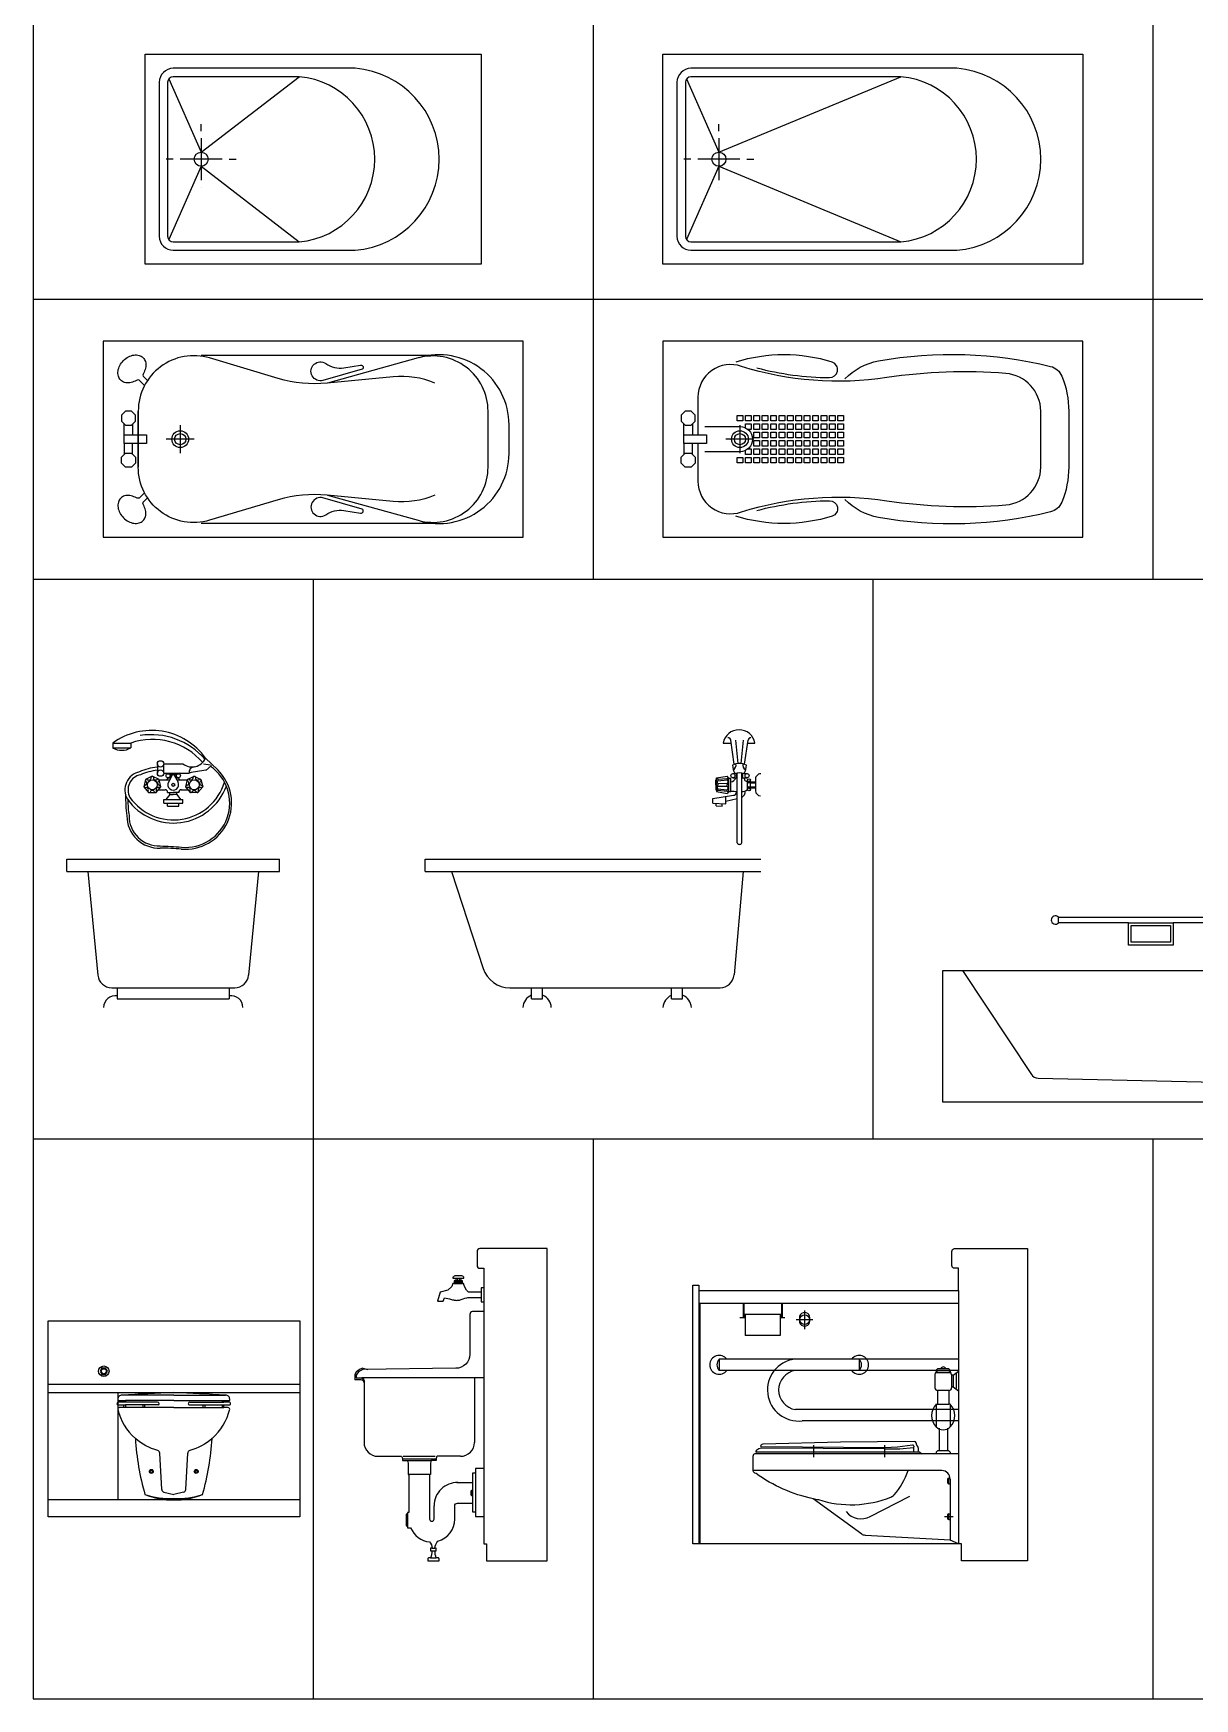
# Model space of a CAD drawing. Header units: inches. Extents: x -1249499 to 290957, y -589671 to 1013543.
# Drawn here: x -1160488 to -1156339, y 289801 to 295751 of the extents above; entities that cross this region are included whole.
import ezdxf

# ---------------------------------------------------------------- set-up
doc = ezdxf.new("R2010")
doc.units = ezdxf.units.IN
doc.header["$MEASUREMENT"] = 0
doc.layers.add('FUR', color=4, linetype='Continuous')

# ---------------------------------------------------------------- blocks, each defined once
blk = doc.blocks.new('A$C104F74AB')
for p, q in [((355.4, 999.3), (385.4, 999.3)), ((355.4, 994.3), (385.4, 994.3)), ((355.4, 990.9), (385.4, 990.9)), ((365.4, 1009.4), (375.4, 1009.4)), ((365.4, 1002.2), (375.4, 1002.2)), ((451, 960.1), (451, 939.9)), ((461, 975), (461, 925)), ((461, 890), (461, 157.9)), ((0, 665.3), (0, 646)), ((28.5, 688), (47.1, 683)), ((22.9, 646), (0, 646)), ((461, 653), (25.4, 653)), ((427.6, 653), (427.6, 423)), ((290.3, 363), (170.3, 363)), ((173, 373), (287.6, 373)), ((187.3, 358), (273.3, 358)), ((270.3, 308), (193.3, 308)), ((267.3, 308), (267.3, 149)), ((431, 312.8), (421, 312.8)), ((421, 312.8), (421, 205.3)), ((431, 329.7), (431, 174.8)), ((461, 329.7), (431, 329.7)), ((365.1, 279.3), (421, 279.3)), ((283.3, 149), (283.3, 196.4)), ((188.3, 165.8), (188.3, 124.5)), ((271, 10), (291, 10)), ((274.9, 34.8), (286.9, 34.8)), ((276, 44.8), (286, 44.8))]:
    blk.add_line(p, q)
for points in [[(421, 205.3), (421, 174.8), (431, 174.8), (431, 157.9), (461, 157.9), (461, 60), (471, 60), (471, 0), (687, 0), (687, 1115), (447, 1115, 0.414214), (437, 1105), (437, 1055, 0.414214), (447, 1045), (461, 1045), (461, 975), (451, 975), (451, 960.1), (405.8, 960.1), (399.7, 966.9), (392, 979.5), (389, 990.9), (385.4, 990.9), (385.4, 999.3), (380.4, 1002.2), (375.4, 1002.2), (375.4, 1009.4), (390.2, 1009.4), (390.2, 1012.6, 0.258537), (380, 1017.6), (360, 1017.6, 0.269246), (350.3, 1012.6), (350.3, 1009.4), (365.4, 1009.4), (365.4, 1002.2), (360.4, 1002.2), (355.4, 999.3), (355.4, 990.9), (350.9, 990.9), (346.7, 979.5), (332.3, 966.6), (305.1, 959.1), (295.3, 927.1), (316.2, 927.1), (320, 939.5), (326.9, 938.2), (332.8, 937), (337.9, 935.8), (342.2, 934.6), (346, 933.6), (349.3, 932.6), (352.4, 931.8), (355.4, 931.1), (358.4, 930.7), (361.3, 930.4), (364.4, 930.3), (367.4, 930.4), (370.6, 930.7), (373.7, 931.3), (376.9, 932.1), (380.2, 933.2), (383.6, 934.5), (387.7, 936), (393, 937.6), (400.2, 939.3), (404.1, 939.9), (451, 939.9), (451, 925), (461, 925), (461, 890), (421, 890, 0.414214), (411, 880), (411, 737.6, -0.414214), (361, 687.6), (28.2, 683, 0.193199), (5, 663.5), (5, 653), (22.9, 653, -0.414214), (32.9, 643), (32.9, 423, 0.414214), (82.9, 373), (166.6, 373, -0.141484), (170.3, 363), (170.3, 358), (187.3, 358, -0.126244), (190.3, 348.9), (190.3, 308), (193.3, 308), (193.3, 172.5), (188.3, 172.5), (188.3, 165.8), (183.6, 165.8), (183.6, 124.5), (188.3, 124.5), (188.3, 117.8), (199.4, 117.8, 0.277439), (267.3, 67.4, -0.176669), (276, 44.8), (271, 44.8), (271, 34.8), (274.9, 34.8, -0.109313), (271, 10), (264, 10, 0.414214), (261, 7), (261, 0), (301, 0), (301, 7, 0.414214), (298, 10), (291, 10, -0.109199), (286.9, 34.8), (291, 34.8), (291, 44.8), (286, 44.8, -0.203315), (297.3, 70, 0.33675), (357.3, 149), (357.3, 196.4, -0.422088), (366.4, 205.3), (421, 205.3)], [(377.6, 373), (293.9, 373, 0.141484), (290.3, 363), (290.3, 358), (273.3, 358, 0.126244), (270.3, 348.9), (270.3, 308)]]:
    blk.add_lwpolyline(points, format="xyb")
for points in [[(421, 252.4), (414.5, 248.7), (414.5, 236), (421, 232.3)], [(421, 250.1), (416.5, 247.5), (416.5, 237.2), (421, 234.6)]]:
    blk.add_lwpolyline(points)
for centre, radius, start, end in [((39.8, 644.7), 44.8, 104.62579, 152.63684), ((22.9, 636), 10, 0, 90), ((377.6, 423), 50, 270, 0), ((366.2, 196.4), 82.9, 88.46398, 180), ((275.3, 149), 8, 180, 0)]:
    blk.add_arc(centre, radius, start, end)
blk = doc.blocks.new('A$C1C262050')
for p, q in [((0, 474.2), (900, 474.2)), ((0, 444.2), (900, 444.2)), ((249, 444.2), (249, 60)), ((449, 435), (264, 435)), ((449, 435), (634, 435)), ((269.9, 415), (276.5, 415)), ((276.5, 410), (269.9, 410)), ((269.9, 400), (276.5, 400)), ((276.5, 390), (269.9, 390)), ((449, 415), (276.5, 415)), ((276.5, 415), (276.5, 410)), ((391.3, 410), (276.5, 410)), ((394.3, 400), (276.5, 400)), ((276.5, 400), (276.5, 390)), ((449, 390), (276.5, 390)), ((338.1, 400), (338.1, 390)), ((344.8, 400), (344.8, 390)), ((397.3, 403), (397.3, 404)), ((449, 415), (621.4, 415)), ((449, 390), (621.4, 390)), ((500.6, 403), (500.6, 404)), ((503.6, 400), (621.4, 400)), ((506.6, 410), (621.4, 410)), ((553.1, 400), (553.1, 390)), ((559.8, 400), (559.8, 390)), ((621.4, 415), (628.1, 415)), ((621.4, 415), (621.4, 410)), ((621.4, 410), (628.1, 410)), ((621.4, 400), (628.1, 400)), ((621.4, 400), (621.4, 390)), ((621.4, 390), (628.1, 390)), ((406.1, 97.5), (399.1, 227.6)), ((491.9, 97.5), (498.9, 227.6)), ((900, 60), (0, 60)), ((413.8, 88.3), (449, 80)), ((484.2, 88.3), (449, 80))]:
    blk.add_line(p, q)
for points in [[(0, 0), (0, 700.2), (900, 700.2), (900, 0)], [(205.5, 508.8), (211.9, 520), (205.5, 531.2), (192.5, 531.2), (186.1, 520), (192.5, 508.8)]]:
    blk.add_lwpolyline(points, close=True)
blk.add_lwpolyline([(311.8, 279.7, 0.054046), (346.1, 79.4, 0.098812), (449, 60, 0.098812), (551.9, 79.4, 0.054046), (586.2, 279.7, 0.156991), (648.9, 384.9, 0.421745), (643.9, 390), (628.1, 390), (628.1, 400), (649, 400, 0.414214), (652, 403), (652, 404, 0.414214), (646, 410), (628.1, 410), (628.1, 415), (646, 415, 0.414214), (649, 418), (649, 420, 0.414214), (634, 435, 0.002856), (449, 444.2, 0.002856), (264, 435, 0.414214), (249, 420), (249, 418, 0.414214), (252, 415), (269.9, 415), (269.9, 410), (252, 410, 0.414214), (246, 404), (246, 403, 0.414214), (249, 400), (269.9, 400), (269.9, 390), (254.1, 390, 0.421745), (249.1, 384.9, 0.156991)], format="xyb", close=True)
for points in [[(391.8, 236.7, -0.115154), (311.8, 279.7, -0.421745)], [(586.2, 279.7, -0.115154), (506.2, 236.7)]]:
    blk.add_lwpolyline(points, format="xyb")
for centre, radius in [((199, 520), 18.8), ((199, 520), 8.77), ((368.9, 162), 7.07), ((368.9, 162), 4.07), ((529.1, 162), 7.07), ((529.1, 162), 4.07)]:
    blk.add_circle(centre, radius)
for centre, radius, start, end in [((391.3, 404), 6, 360, 90), ((394.3, 403), 3, 270, 0), ((506.6, 404), 6, 90, 180), ((503.6, 403), 3, 180, 270), ((389.1, 227), 10, 3.0816, 74.89233), ((508.9, 227), 10, 105.10767, 176.9184), ((431.5, 333), 267.4, 251.17705, 273.74992), ((416.1, 98), 10, 183.0816, 256.74834), ((466.5, 333), 267.4, 266.25008, 288.82295), ((481.9, 98), 10, 283.25166, 356.9184)]:
    blk.add_arc(centre, radius, start, end)
blk = doc.blocks.new('A$C5D0100D2')
for p, q in [((22, 965), (22, 60)), ((950, 965), (950, 890)), ((22, 920), (950, 920)), ((25, 920), (25, 60)), ((180, 920), (180, 867.5)), ((183, 920), (183, 867.5)), ((317, 920), (317, 867.5)), ((320, 920), (320, 867.5)), ((400, 894.4), (400, 827.2)), ((188, 867.5), (168.2, 867.5)), ((320, 879.2), (180, 879.2)), ((188, 879.2), (188, 804.2)), ((312, 879.2), (312, 804.2)), ((329.2, 867.5), (312, 867.5)), ((369.3, 861.3), (429.6, 861.3)), ((950, 890), (950, 60)), ((312, 804.2), (188, 804.2)), ((595, 720), (95, 720)), ((95, 720), (95, 680)), ((950, 720), (364.3, 720)), ((595, 720), (595, 680)), ((595, 680), (95, 680)), ((950, 680), (367, 680)), ((865.3, 663.8), (865.3, 618.2)), ((923.4, 671.2), (867.3, 671.2)), ((875.3, 686.2), (870.3, 680.7)), ((870.3, 680.7), (870.3, 675)), ((915.3, 686.2), (875.3, 686.2)), ((910.3, 678.8), (880.3, 678.8)), ((915.3, 686.2), (920.3, 680.7)), ((920.3, 680.7), (920.3, 675.2)), ((925.3, 663.8), (925.3, 618.2)), ((930.8, 663.4), (925.3, 663.4)), ((930.8, 663.4), (950, 677.4)), ((930.8, 663.4), (930.8, 620.8)), ((942, 668.9), (942, 615.3)), ((875.3, 608.2), (875.3, 558.9)), ((915.3, 608.2), (875.3, 608.2)), ((915.3, 608.2), (915.3, 558.9)), ((930.8, 620.8), (925.3, 620.8)), ((930.8, 620.8), (950, 606.8)), ((950, 540), (367, 540)), ((870.3, 558.9), (870.3, 478.3)), ((870.3, 558.9), (915.3, 558.9)), ((920.3, 558.9), (915.3, 558.9)), ((920.3, 558.9), (920.3, 478.3)), ((950, 500), (391.6, 500)), ((528.5, 424), (250.3, 416.2)), ((792.1, 426.2), (528.5, 424)), ((800.5, 413.3), (798.9, 420.8)), ((880.3, 473.3), (880.3, 392.8)), ((910.4, 473.3), (910.4, 392.8)), ((950, 381.8), (222.1, 381.8)), ((228.5, 394.5), (226.2, 391.4)), ((811.4, 387.3), (228.3, 387.3)), ((245.1, 413.5), (242.9, 410.5)), ((244.3, 407.8), (686.1, 404.8)), ((686.1, 399.6), (245.7, 401.7)), ((432.5, 369.9), (432.5, 413.4)), ((686.1, 369.9), (686.1, 413.4)), ((686.1, 404.8), (732.4, 407.3)), ((686.1, 399.6), (740.7, 400.3)), ((732.4, 407.3), (784.9, 413.6)), ((740.7, 400.3), (789.2, 404.1)), ((811.4, 387.3), (819.1, 381.8)), ((875.3, 392.8), (870.3, 387.3)), ((870.3, 387.3), (870.3, 381.8)), ((915.3, 392.8), (875.3, 392.8)), ((915.3, 392.8), (920.3, 387.3)), ((920.3, 387.3), (920.3, 381.8)), ((890, 321.8), (216.3, 321.8)), ((910.3, 290.2), (910.3, 280.2)), ((915.3, 275.2), (915.3, 295.2)), ((915.3, 295.2), (920, 295.2)), ((915.3, 275.2), (920, 275.2)), ((920, 291.8), (920, 73.7)), ((634.2, 158.6), (775.6, 230.8)), ((899.5, 157.5), (931.3, 157.5)), ((910.3, 162.5), (910.3, 152.5)), ((915.3, 167.5), (920, 167.5)), ((915.3, 147.5), (915.3, 167.5)), ((915.3, 147.5), (920, 147.5))]:
    blk.add_line(p, q)
for points in [[(1196, 0), (960, 0), (960, 60), (0, 60), (0, 985), (22, 985), (22, 965), (950, 965), (950, 1045), (936, 1045, -0.414214), (926, 1055), (926, 1105, -0.414214), (936, 1115), (1196, 1115), (1196, 0)], [(950, 60), (920, 73.7), (617.9, 90.4, -0.122109), (604.1, 94.6), (430.5, 221.7, -0.107018), (226.3, 311.8, -0.414214), (216.3, 321.8), (216.3, 374.5)], [(430.5, 221.7, 0.009012), (449.2, 218.2, 0.116142)]]:
    blk.add_lwpolyline(points, format="xyb")
blk.add_circle((400, 861.3), 17.2)
for centre, radius, start, end in [((400, 868), 18.9, 342.8222, 197.1778), ((400, 856.8), 18.9, 162.8222, 17.1778), ((95, 700), 33.7, 36.45886, 323.54114), ((115, 700), 28.3, 135, 225), ((377.9, 610), 110.8, 97.07499, 277.07499), ((595, 700), 33.7, 216.45886, 143.54114), ((575, 700), 28.3, 315, 45), ((377.9, 610), 70.8, 98.85292, 261.14708), ((880.3, 663.8), 15, 90, 180), ((895.3, 682.9), 9.43, 20.40403, 159.59597), ((910.3, 663.8), 15, 0, 90), ((875.3, 618.2), 10, 180, 270), ((915.3, 618.2), 10, 270, 0), ((910.6, 518.6), 57, 135, 225), ((880, 518.6), 57, 315, 45), ((895.3, 503.3), 35.4, 225, 315), ((792.2, 419.4), 6.81, 11.64453, 90.79815), ((222.1, 375.9), 5.96, 90, 193.48781), ((228.3, 389.8), 2.55, 143.57113, 270), ((249.6, 368.4), 33.5, 96.75648, 129.01188), ((244.3, 409.5), 1.7, 143.57113, 269.24787), ((250.6, 409.4), 6.81, 92.63927, 143.57113), ((785.5, 409.3), 4.26, 2.19939, 96.80053), ((843.9, 400.2), 55, 170.29504, 193.59287), ((784.1, 396.5), 23.4, 337.95141, 45.67738), ((536.7, 398.5), 245.1, 318.25955, 341.77636), ((890, 291.8), 30, 0, 90), ((915.3, 290.2), 5, 90, 180), ((915.3, 280.2), 5, 180, 270), ((566, 582), 382.1, 252.2001, 291.87962), ((697.3, 255.3), 30, 291.87962, 318.25955), ((600.8, 216.5), 66.8, 218.00631, 299.92705), ((915.3, 162.5), 5, 90, 180), ((915.3, 152.5), 5, 180, 270)]:
    blk.add_arc(centre, radius, start, end)
blk = doc.blocks.new('A$C46FB60D1')
at = {"layer": 'FUR'}
for p, q in [((1104.9, 868.3), (1092.5, 955)), ((1118.7, 871), (1110, 954)), ((1129.5, 870.8), (1137.2, 954)), ((1141.6, 868.3), (1154, 955)), ((1064.9, 944.4), (1094, 944.4)), ((1152.5, 944.4), (1178.8, 944.4)), ((1100, 834.9), (1115.1, 834.9)), ((1115.1, 587.6), (1115.1, 836.9)), ((1131.4, 587.6), (1131.4, 836.9)), ((1131.4, 834.9), (1150.5, 834.9)), ((1039, 795.4), (1039, 813.2)), ((1039, 813.2), (1041.5, 813.2)), ((1039, 795.4), (1039, 777.6)), ((1039, 777.6), (1041.5, 777.6)), ((1041.5, 820.2), (1079.5, 826.3)), ((1041.5, 795.4), (1041.5, 820.2)), ((1041.5, 820.2), (1046, 814.9)), ((1041.5, 795.4), (1041.5, 770.7)), ((1041.5, 770.7), (1046, 776)), ((1046, 814.9), (1079.5, 817.9)), ((1046, 814.9), (1046, 809.5)), ((1046, 800.4), (1079, 799.9)), ((1046, 800.4), (1046, 795.4)), ((1046, 790.5), (1046, 795.4)), ((1046, 790.5), (1079, 790.1)), ((1046, 776), (1046, 781.4)), ((1046, 776), (1079.5, 772.1)), ((1046.5, 809.7), (1079, 812.6)), ((1046.5, 781.2), (1079, 777.4)), ((1079.5, 817.9), (1079, 812.6)), ((1079, 799.9), (1079, 795)), ((1079, 790.1), (1079, 795)), ((1079.5, 772.1), (1079, 777.4)), ((1085.3, 818.9), (1079.5, 826.3)), ((1083.3, 821.4), (1079.5, 817.9)), ((1085.3, 771.1), (1085.3, 818.9)), ((1085.3, 818.9), (1092.2, 818.9)), ((1092.2, 771.1), (1092.2, 818.9)), ((1100, 820.5), (1115.1, 820.5)), ((1131.4, 820.5), (1150.5, 820.5)), ((1152, 778.4), (1152, 811.4)), ((1162.4, 778.6), (1162.4, 811.4)), ((1162.4, 805.4), (1180.8, 805.4)), ((1162.4, 802.7), (1180.8, 802.7)), ((1162.4, 787.3), (1180.8, 787.3)), ((1162.4, 784.6), (1180.8, 784.6)), ((1027.8, 745.6), (1102.4, 758)), ((1027.8, 729.3), (1027.8, 745.6)), ((1027.8, 729.3), (1074.2, 727.3)), ((1040.4, 719.4), (1040.4, 728.8)), ((1040.4, 719.4), (1061.6, 718.3)), ((1041.5, 770.7), (1079.5, 763.7)), ((1061.6, 718.3), (1061.6, 727.8)), ((1074.2, 727.3), (1074.2, 753.3)), ((1074.2, 736.9), (1115.1, 746.5)), ((1083.3, 768.6), (1079.5, 772.1)), ((1085.3, 771.1), (1079.5, 763.7)), ((1085.3, 771.1), (1092.2, 771.1)), ((1136.1, 485), (1104, 115.7)), ((302.6, 70), (1054.2, 70)), ((380, 30), (380, 70)), ((420, 30), (420, 70)), ((880, 30), (880, 70)), ((920, 30), (920, 70)), ((380, 30), (420, 30)), ((880, 30), (920, 30))]:
    blk.add_line(p, q, dxfattribs=at)
at = {"layer": 'FUR', "color": 3}
for p, q in [((0, 530), (1200, 530)), ((0, 485), (0, 530)), ((0, 485), (1200, 485)), ((94.7, 485), (207.5, 139))]:
    blk.add_line(p, q, dxfattribs=at)
at = {"layer": 'FUR'}
blk.add_lwpolyline([(1200, 834.1), (1198.8, 834.1, 0.414214), (1180.8, 816.1), (1180.8, 773.9)], format="xyb", dxfattribs=at)
for centre, radius in [((1100, 827.7), 7.21), ((1150.5, 827.7), 7.21), ((1157.2, 811.4), 5.18), ((1157.2, 778.6), 5.18)]:
    blk.add_circle(centre, radius, dxfattribs=at)
for centre, radius, start, end in [((1121.9, 933.8), 57.9, 10.57295, 169.42705), ((1082.9, 953.6), 9.66, 8.1552, 95.53523), ((1163.6, 953.6), 9.66, 84.46477, 171.8448), ((1123.3, 811.3), 59.8, 65.55794, 114.44206), ((1160.8, 865.9), 62.3, 180.11431, 209.80544), ((1093.5, 865.2), 17.9, 294.36561, 15.05021), ((1123.3, 784.6), 53, 71.85695, 108.14305), ((1122.1, 827.7), 10, 133.92841, 226.07159), ((1126.1, 827.7), 8.95, 306.36572, 53.63428), ((1153, 865.2), 17.9, 164.94979, 245.63439), ((1085.7, 865.9), 62.3, 330.19456, 359.88569), ((1048.7, 804.9), 5.27, 114.69505, 239.72272), ((1048.7, 785.9), 5.27, 120.27728, 245.30495), ((1076.7, 806.3), 6.74, 289.97484, 70.02516), ((1076.7, 783.7), 6.74, 289.97484, 70.02516), ((1092.2, 824), 17.9, 270, 348.72287), ((1133.9, 796.3), 25.5, 264.29565, 315.25398), ((1152.1, 817.9), 11.5, 166.70365, 269.37829), ((1157.3, 796.1), 6.6, 39.21082, 142.8515), ((1157.3, 793.9), 6.6, 217.1485, 320.78918), ((1198.8, 773.9), 18, 180, 270), ((1098.1, 740.2), 31.5, 57.31699, 100.89844), ((1103, 767.4), 9.37, 266.22093, 5.54881), ((1120.7, 770.9), 23.4, 297.06456, 5.04651), ((1123.3, 590.7), 8.68, 200.7741, 339.2259), ((302.6, 170), 100, 198.06047, 270), ((1054.2, 120), 50, 270, 355.03026), ((400.1, -3.9), 51.1, 113.18695, 175.6336), ((400.1, -3.9), 51.1, 4.3664, 67.11868), ((900.7, -3.9), 51.1, 113.87258, 175.6336), ((900.7, -3.9), 51.1, 4.3664, 67.7993)]:
    blk.add_arc(centre, radius, start, end, dxfattribs=at)
blk = doc.blocks.new('A$C2C1D66C1')
at = {"layer": 'FUR', "color": 3}
for p, q in [((163.6, 944), (228.4, 944)), ((163.6, 944), (163.6, 927.1)), ((163.6, 927.1), (228.4, 927.1)), ((228.4, 944), (228.4, 927.1)), ((323.2, 869.8), (323.2, 836.8)), ((346, 869.8), (414.9, 869.8)), ((346, 836.8), (346, 869.8)), ((346, 836.8), (436.6, 836.8)), ((357.9, 836.8), (362.8, 834.7)), ((361.4, 834.7), (398.7, 834.7)), ((402.1, 836.8), (397.2, 834.7)), ((488.4, 870.6), (512.7, 866.2)), ((495.5, 890.5), (538.9, 848.1)), ((497, 846.8), (516.6, 864.6)), ((280.8, 814.3), (274.8, 788.1)), ((274.8, 788.1), (291.5, 767.1)), ((305, 826), (280.8, 814.3)), ((329.2, 814.3), (305, 826)), ((318.5, 767.1), (335.2, 788.1)), ((326.8, 777.5), (351.6, 777.5)), ((335.2, 788.1), (329.2, 814.3)), ((329.7, 812.5), (367.4, 812.5)), ((361.4, 820.3), (371.5, 820.3)), ((377.7, 832.1), (362.9, 804)), ((380, 832.1), (377.7, 832.1)), ((380, 832.1), (382.3, 832.1)), ((382.3, 832.1), (397.1, 804)), ((388.5, 820.3), (398.7, 820.3)), ((392.6, 812.5), (430.3, 812.5)), ((408.6, 777.5), (433.2, 777.5)), ((424.8, 788.1), (430.8, 814.3)), ((441.5, 767.1), (424.8, 788.1)), ((430.8, 814.3), (455, 826)), ((455, 826), (479.2, 814.3)), ((485.2, 788.1), (468.5, 767.1)), ((479.2, 814.3), (485.2, 788.1)), ((291.5, 767.1), (318.5, 767.1)), ((346.1, 742.1), (413.9, 742.1)), ((346.1, 729.3), (346.1, 742.1)), ((346.1, 729.3), (413.9, 729.3)), ((367.6, 761), (353.9, 742.1)), ((359.9, 719), (359.9, 729.3)), ((359.9, 719), (400.1, 719)), ((360, 768.1), (360, 768.5)), ((360, 768.1), (380, 768.1)), ((367.6, 761), (367.6, 768.1)), ((367.6, 761), (380, 761)), ((400, 768.1), (380, 768.1)), ((392.4, 761), (380, 761)), ((392.4, 761), (392.4, 768.1)), ((392.4, 761), (406.1, 742.1)), ((400, 768.1), (400, 768.1)), ((400.1, 719), (400.1, 729.3)), ((413.9, 729.3), (413.9, 742.1)), ((468.5, 767.1), (441.5, 767.1)), ((0, 530), (760, 530)), ((0, 485), (0, 530)), ((0, 485), (760, 485)), ((75, 485), (110.6, 115.2)), ((685, 485), (649.4, 115.2)), ((760, 485), (760, 530))]:
    blk.add_line(p, q, dxfattribs=at)
at = {"layer": 'FUR'}
for p, q in [((160.4, 70), (599.6, 70)), ((180, 70), (180, 30)), ((580, 70), (580, 30)), ((180, 30), (580, 30))]:
    blk.add_line(p, q, dxfattribs=at)
at = {"layer": 'FUR', "color": 3}
for points in [[(321.8, 858.3, 0.068237), (259.6, 841.4, 0.507261), (216, 744.2, 0.604609), (570, 790.4, 0.624787)], [(323.2, 847.4, 0.069461), (262.9, 830.8, 0.510217), (225.4, 750.1, 0.62379), (563.2, 804.8, 0.62379)], [(217.6, 742, 0.031026), (222, 684.9, 0.428156), (333.8, 576.7, -0.01572), (409.4, 572.3)]]:
    blk.add_lwpolyline(points, format="xyb", dxfattribs=at)
for centre, radius in [((334.6, 869.8), 11.4), ((334.6, 836.8), 11.4), ((361.4, 827.5), 7.22), ((398.6, 827.5), 7.22), ((305, 795), 17.5), ((380, 795), 5.56), ((455, 795), 17.5)]:
    blk.add_circle(centre, radius, dxfattribs=at)
for centre, radius, start, end in [((303, 752.6), 236.7, 35.62511, 126.06665), ((306.1, 720.4), 236.7, 40.78113, 109.14752), ((301.1, 719.4), 254.8, 40.96776, 98.78239), ((196, 983.4), 65, 240.09078, 299.90922), ((381, 827.5), 9.84, 132.82623, 211.45005), ((379, 827.5), 9.84, 328.54995, 47.17377), ((423.7, 730), 165.1, 264.83211, 45.708), ((423.7, 730), 158.3, 264.83211, 55.8051), ((447.2, 911.1), 52.4, 231.96127, 336.95078), ((456.8, 839), 20.3, 95.21278, 186.14388), ((530, 462.4), 385.9, 94.90127, 104.00235), ((280, 789.2), 4.5, 123.98833, 265.076), ((277.5, 801.1), 8.18, 269.33732, 64.07603), ((283.1, 777.3), 8.18, 320.76589, 115.5046), ((284.9, 811), 4.5, 72.55976, 213.64743), ((292.7, 820.3), 8.18, 217.90875, 12.64746), ((305.1, 766.9), 8.18, 12.19447, 166.93317), ((304.9, 820.7), 4.5, 21.13119, 162.21886), ((317.1, 820.4), 8.18, 166.48018, 321.21889), ((327.1, 777.6), 8.18, 63.62304, 218.36174), ((325.1, 811.1), 4.5, 329.70262, 110.79028), ((332.4, 801.4), 8.18, 115.05161, 269.79031), ((330.1, 789.4), 4.5, 278.27405, 59.36171), ((351, 768.5), 9, 0, 90), ((353.1, 820.8), 8.27, 266.21401, 356.75259), ((380, 795), 19.3, 150.5354, 27.91763), ((406.9, 820.8), 8.27, 183.24741, 273.78599), ((409, 768.5), 9, 90, 182.82324), ((429.9, 789.4), 4.5, 120.63829, 261.72595), ((427.6, 801.4), 8.18, 270.20969, 64.94839), ((432.9, 777.6), 8.18, 321.63826, 116.37696), ((434.9, 811.1), 4.5, 69.20972, 210.29738), ((442.9, 820.4), 8.18, 218.78111, 13.51982), ((454.9, 766.9), 8.18, 13.06683, 167.80553), ((455.1, 820.7), 4.5, 17.78114, 158.86881), ((467.3, 820.3), 8.18, 167.35254, 322.09125), ((476.9, 777.3), 8.18, 64.4954, 219.23411), ((475.1, 811), 4.5, 326.35257, 107.44024), ((482.5, 801.1), 8.18, 115.92397, 270.66268), ((480, 789.2), 4.5, 274.924, 56.01167), ((679.5, 749.6), 469.8, 178.86101, 187.97616), ((293.9, 771.8), 4.5, 175.4169, 316.50457), ((316.2, 771.9), 4.5, 226.84548, 7.93314), ((443.8, 771.9), 4.5, 172.06686, 313.15452), ((466.1, 771.8), 4.5, 223.49543, 4.5831), ((329.5, 684.1), 115.2, 179.86465, 272.15809), ((317.1, -628.4), 1197.5, 85.60712, 89.19561)]:
    blk.add_arc(centre, radius, start, end, dxfattribs=at)
at = {"layer": 'FUR'}
for centre, radius, start, end in [((160.4, 120), 50, 185.50548, 270), ((599.6, 120), 50, 270, 354.49452), ((173.1, 0), 41.7, 80.51321, 180), ((586.9, 0), 41.7, 360, 99.48679)]:
    blk.add_arc(centre, radius, start, end, dxfattribs=at)
blk = doc.blocks.new('A$C39056A4F')
at = {"color": 0}
for p, q in [((84, 661.9), (200, 400)), ((750, 700), (100, 700)), ((550, 670), (100, 670)), ((200, 400), (550, 670)), ((50, 650), (50, 100)), ((80, 650), (80, 100)), ((200, 475), (200, 500)), ((200, 450), (200, 300)), ((100, 375), (75, 375)), ((275, 375), (125, 375)), ((300, 375), (325, 375)), ((200, 350), (84, 88.1)), ((200, 350), (550, 80)), ((200, 275), (200, 275)), ((100, 80), (550, 80)), ((100, 50), (750, 50))]:
    blk.add_line(p, q, dxfattribs=at)
blk.add_lwpolyline([(0, 750), (1200, 750), (1200, 0), (0, 0)], close=True, dxfattribs=at)
at = {"color": 0, "linetype": 'Continuous'}
blk.add_circle((200, 375), 25, dxfattribs=at)
at = {"color": 0}
for centre, radius, start, end in [((100, 650), 50, 90, 180), ((100, 650), 20, 90, 180), ((523.8, 375), 296.2, 275.06712, 84.93288), ((724, 375), 326, 274.58122, 85.41878), ((100, 100), 50, 180, 270), ((100, 100), 20, 180, 270)]:
    blk.add_arc(centre, radius, start, end, dxfattribs=at)
blk = doc.blocks.new('A$C60B4062C')
at = {"color": 0}
for p, q in [((84, 661.9), (200, 400)), ((1050, 700), (100, 700)), ((850, 670), (100, 670)), ((200, 400), (850, 670)), ((50, 650), (50, 100)), ((80, 650), (80, 100)), ((200, 475), (200, 500)), ((200, 450), (200, 300)), ((100, 375), (75, 375)), ((275, 375), (125, 375)), ((300, 375), (325, 375)), ((200, 350), (84, 88.1)), ((200, 350), (850, 80)), ((200, 275), (200, 275)), ((100, 80), (850, 80)), ((100, 50), (1050, 50))]:
    blk.add_line(p, q, dxfattribs=at)
blk.add_lwpolyline([(0, 750), (1500, 750), (1500, 0), (0, 0)], close=True, dxfattribs=at)
at = {"color": 0, "linetype": 'Continuous'}
blk.add_circle((200, 375), 25, dxfattribs=at)
at = {"color": 0}
for centre, radius, start, end in [((100, 650), 50, 90, 180), ((100, 650), 20, 90, 180), ((823.8, 375), 296.2, 275.06712, 84.93288), ((1024, 375), 326, 274.58122, 85.41878), ((100, 100), 50, 180, 270), ((100, 100), 20, 180, 270)]:
    blk.add_arc(centre, radius, start, end, dxfattribs=at)
blk = doc.blocks.new('A$C49337CA7')
at = {"color": 7, "linetype": 'Continuous'}
for p, q in [((350, 650), (1173.9, 650)), ((350, 50), (1173.9, 50))]:
    blk.add_line(p, q, dxfattribs=at)
at = {"color": 7}
for p, q in [((75, 365), (75, 404.6)), ((105, 404.6), (105, 365)), ((275, 400), (275, 300)), ((75, 335), (75, 295.4)), ((105, 295.4), (105, 335)), ((325, 350), (225, 350))]:
    blk.add_line(p, q, dxfattribs=at)
for points in [[(0, 700), (0, 0), (1500, 0), (1500, 700)], [(100.4, 400), (115, 414.6), (115, 435.4), (100.4, 450), (79.6, 450), (65, 435.4), (65, 414.6), (79.6, 400)], [(75, 365), (155, 365), (155, 335), (75, 335)], [(100.4, 300), (115, 285.4), (115, 264.6), (100.4, 250), (79.6, 250), (65, 264.6), (65, 285.4), (79.6, 300)]]:
    blk.add_lwpolyline(points, close=True, dxfattribs=at)
at = {"color": 7, "linetype": 'Continuous'}
for points in [[(147.5, 541.7), (130.7, 558.5, 0.346379), (118.4, 560, -0.016049), (114.2, 557.6, -0.085783), (95.3, 551.5, -0.10607), (76.2, 552.8, -0.126822), (62.3, 561, -0.126822), (54.2, 574.8, -0.10607), (52.8, 593.9, -0.085783), (59, 612.8, -0.075445), (72.3, 631, -0.075445), (90.5, 644.4, -0.085783), (109.4, 650.5, -0.10607), (128.5, 649.2, -0.126822), (142.3, 641, -0.126822), (150.5, 627.2, -0.10607), (151.8, 608.1, -0.085783), (145.7, 589.2, -0.016049), (143.3, 585, 0.346379), (144.8, 572.7), (158, 559.5)], [(1128.8, 59, 0.501561), (1450, 298.6), (1450, 350), (1450, 401.4, 0.501561), (1128.8, 641, 0.501561)], [(147.5, 158.3), (130.7, 141.5, -0.346379), (118.4, 140, 0.016049), (114.2, 142.4, 0.085783), (95.3, 148.5, 0.10607), (76.2, 147.2, 0.126822), (62.3, 139, 0.126822), (54.2, 125.2, 0.10607), (52.8, 106.1, 0.085783), (59, 87.2, 0.075445), (72.3, 69, 0.075445), (90.5, 55.6, 0.085783), (109.4, 49.5, 0.10607), (128.5, 50.8, 0.126822), (142.3, 59, 0.126822), (150.5, 72.8, 0.10607), (151.8, 91.9, 0.085783), (145.7, 110.8, 0.016049), (143.3, 115, -0.346379), (144.8, 127.3), (158, 140.5)]]:
    blk.add_lwpolyline(points, format="xyb", dxfattribs=at)
at = {"color": 7}
for points in [[(1185, 550, 0.125584), (1035.4, 573), (800, 550, -0.097172), (624.8, 566.9), (380, 640, 0.501967), (125, 450), (125, 250)], [(801.8, 149.8), (1125, 60, 0.496025), (1375, 250), (1375, 350), (1375, 450, 0.496025), (1125, 640), (801.8, 550.2)], [(1185, 150, -0.125584), (1035.4, 127), (800, 150, 0.097172), (624.8, 133.1), (380, 60, -0.501967), (125, 250), (125, 450)]]:
    blk.add_lwpolyline(points, format="xyb", dxfattribs=at)
at = {"color": 7, "linetype": 'Continuous'}
for points in [[(925, 600), (785, 560, -1.582079), (795, 620, 0.193252), (860, 605), (919.7, 614.3, -0.81773)], [(925, 100), (785, 140, 1.582079), (795, 80, -0.193252), (860, 95), (919.7, 85.7, 0.81773)]]:
    blk.add_lwpolyline(points, format="xyb", close=True, dxfattribs=at)
blk.add_circle((275, 350), 30, dxfattribs=at)
at = {"color": 7}
blk.add_circle((275, 350), 20, dxfattribs=at)
blk = doc.blocks.new('A$C00A042A5')
at = {"color": 7}
for p, q in [((75, 365), (75, 404.6)), ((105, 404.6), (105, 365)), ((275, 400), (275, 300)), ((75, 335), (75, 295.4)), ((105, 295.4), (105, 335)), ((325, 350), (225, 350))]:
    blk.add_line(p, q, dxfattribs=at)
for points in [[(0, 700), (0, 0), (1500, 0), (1500, 700)], [(100.4, 400), (115, 414.6), (115, 435.4), (100.4, 450), (79.6, 450), (65, 435.4), (65, 414.6), (79.6, 400)], [(75, 365), (155, 365), (155, 335), (75, 335)], [(100.4, 300), (115, 285.4), (115, 264.6), (100.4, 250), (79.6, 250), (65, 264.6), (65, 285.4), (79.6, 300)]]:
    blk.add_lwpolyline(points, close=True, dxfattribs=at)
for points in [[(125, 335), (125, 200, 0.516553), (280, 90, -0.114342), (800, 130, 0.055951), (1225, 115, 0.386247), (1350, 250), (1350, 350), (1350, 450, 0.386247), (1225, 585, 0.055951), (800, 570, -0.114342), (280, 610, 0.516553), (125, 500), (125, 365)], [(335, 605, 0.064043), (595, 570, 0.841078), (605, 625, 0.152096), (260, 625)], [(650, 565, -0.153967), (770, 630, -0.104394), (1385, 610, -0.232654), (1425, 575, -0.09902), (1450, 450), (1450, 350), (1450, 250, -0.09902), (1425, 125, -0.232654), (1385, 90, -0.104394), (770, 70, -0.153967), (650, 135)], [(335, 95, -0.064043), (595, 130, -0.841078), (605, 75, -0.152096), (260, 75)]]:
    blk.add_lwpolyline(points, format="xyb", dxfattribs=at)
at = {"color": 7, "linetype": 'Continuous'}
for points in [[(265, 415), (265, 435), (285, 435), (285, 415)], [(295, 415), (295, 435), (315, 435), (315, 415)], [(325, 415), (325, 435), (345, 435), (345, 415)], [(355, 415), (355, 435), (375, 435), (375, 415)], [(385, 415), (385, 435), (405, 435), (405, 415)], [(415, 415), (415, 435), (435, 435), (435, 415)], [(445, 415), (445, 435), (465, 435), (465, 415)], [(475, 415), (475, 435), (495, 435), (495, 415)], [(505, 415), (505, 435), (525, 435), (525, 415)], [(535, 415), (535, 435), (555, 435), (555, 415)], [(565, 415), (565, 435), (585, 435), (585, 415)], [(595, 415), (595, 435), (615, 435), (615, 415)], [(625, 415), (625, 435), (645, 435), (645, 415)], [(325, 385), (325, 405), (345, 405), (345, 385)], [(325, 355), (325, 375), (345, 375), (345, 355)], [(355, 385), (355, 405), (375, 405), (375, 385)], [(355, 355), (355, 375), (375, 375), (375, 355)], [(385, 385), (385, 405), (405, 405), (405, 385)], [(385, 355), (385, 375), (405, 375), (405, 355)], [(415, 385), (415, 405), (435, 405), (435, 385)], [(415, 355), (415, 375), (435, 375), (435, 355)], [(445, 385), (445, 405), (465, 405), (465, 385)], [(445, 355), (445, 375), (465, 375), (465, 355)], [(475, 385), (475, 405), (495, 405), (495, 385)], [(475, 355), (475, 375), (495, 375), (495, 355)], [(505, 385), (505, 405), (525, 405), (525, 385)], [(505, 355), (505, 375), (525, 375), (525, 355)], [(535, 385), (535, 405), (555, 405), (555, 385)], [(535, 355), (535, 375), (555, 375), (555, 355)], [(565, 385), (565, 405), (585, 405), (585, 385)], [(565, 355), (565, 375), (585, 375), (585, 355)], [(595, 385), (595, 405), (615, 405), (615, 385)], [(595, 355), (595, 375), (615, 375), (615, 355)], [(625, 385), (625, 405), (645, 405), (645, 385)], [(625, 355), (625, 375), (645, 375), (645, 355)], [(325, 325), (325, 345), (345, 345), (345, 325)], [(325, 295), (325, 315), (345, 315), (345, 295)], [(355, 325), (355, 345), (375, 345), (375, 325)], [(355, 295), (355, 315), (375, 315), (375, 295)], [(385, 325), (385, 345), (405, 345), (405, 325)], [(385, 295), (385, 315), (405, 315), (405, 295)], [(415, 325), (415, 345), (435, 345), (435, 325)], [(415, 295), (415, 315), (435, 315), (435, 295)], [(445, 325), (445, 345), (465, 345), (465, 325)], [(445, 295), (445, 315), (465, 315), (465, 295)], [(475, 325), (475, 345), (495, 345), (495, 325)], [(475, 295), (475, 315), (495, 315), (495, 295)], [(505, 325), (505, 345), (525, 345), (525, 325)], [(505, 295), (505, 315), (525, 315), (525, 295)], [(535, 325), (535, 345), (555, 345), (555, 325)], [(535, 295), (535, 315), (555, 315), (555, 295)], [(565, 325), (565, 345), (585, 345), (585, 325)], [(565, 295), (565, 315), (585, 315), (585, 295)], [(595, 325), (595, 345), (615, 345), (615, 325)], [(595, 295), (595, 315), (615, 315), (615, 295)], [(625, 325), (625, 345), (645, 345), (645, 325)], [(625, 295), (625, 315), (645, 315), (645, 295)], [(265, 265), (265, 285), (285, 285), (285, 265)], [(295, 265), (295, 285), (315, 285), (315, 265)], [(325, 265), (325, 285), (345, 285), (345, 265)], [(355, 265), (355, 285), (375, 285), (375, 265)], [(385, 265), (385, 285), (405, 285), (405, 265)], [(415, 265), (415, 285), (435, 285), (435, 265)], [(445, 265), (445, 285), (465, 285), (465, 265)], [(475, 265), (475, 285), (495, 285), (495, 265)], [(505, 265), (505, 285), (525, 285), (525, 265)], [(535, 265), (535, 285), (555, 285), (555, 265)], [(565, 265), (565, 285), (585, 285), (585, 265)], [(595, 265), (595, 285), (615, 285), (615, 265)], [(625, 265), (625, 285), (645, 285), (645, 265)]]:
    blk.add_lwpolyline(points, close=True, dxfattribs=at)
blk.add_lwpolyline([(150, 395), (275, 395, -1), (275, 305), (150, 305)], format="xyb", dxfattribs=at)
for points in [[(295, 390.3), (295, 405), (315, 405), (315, 385), (303.3, 385)], [(303.3, 315), (315, 315), (315, 295), (295, 295)], [(295, 295), (295, 309.7)]]:
    blk.add_lwpolyline(points, dxfattribs=at)
blk.add_circle((275, 350), 30, dxfattribs=at)
at = {"color": 7}
blk.add_circle((275, 350), 20, dxfattribs=at)
blk = doc.blocks.new('A$C019B4784')
for p, q in [((1350.7, 1795.4), (1351, 1803.6)), ((1372, 1765), (1350.7, 1795.4)), ((1361, 1813.2), (1351, 1803.6)), ((1351, 1803.6), (1379.1, 1764.3)), ((1379.1, 1764.3), (1372, 1765)), ((1447.7, 1685), (1447.7, 1663.8)), ((1500, 1685), (1447.7, 1685)), ((1447.7, 1663.8), (1447.6, 1622.7)), ((1461.5, 1621.7), (1447.6, 1622.7)), ((1447.7, 1663.8), (1466.8, 1663.8)), ((1466.8, 1663.8), (1461.5, 1621.7)), ((1466.8, 1663.8), (1500, 1635)), ((1419.9, 1392.4), (1414.9, 1380.9)), ((1391.1, 955.2), (1395.2, 940.4)), ((1384.2, 759.4), (1389.1, 797.9)), ((1390.9, 793.4), (1386.8, 762.1)), ((1428.9, 797.9), (1389.1, 797.9)), ((1398, 793.4), (1390.9, 793.4)), ((1398, 762.1), (1398, 793.4)), ((1417.7, 793.4), (1402.5, 793.4)), ((1402.5, 793.4), (1402.5, 761.7)), ((1417.7, 761.7), (1417.7, 793.4)), ((1426.6, 793), (1421.7, 793)), ((1421.7, 793), (1421.7, 761.7)), ((1428.9, 761.7), (1426.6, 793)), ((1432.4, 759.4), (1428.9, 797.9)), ((1326.2, 752.3), (1326.2, 706.4)), ((1352.5, 752.3), (1326.2, 752.3)), ((1368.9, 735.9), (1326.2, 735.9)), ((1368.9, 735.9), (1352.5, 752.3)), ((1388.6, 752.3), (1368.9, 735.9)), ((1368.9, 735.9), (1368.9, 706.4)), ((1395.3, 759.4), (1384.2, 759.4)), ((1386.8, 762.1), (1398, 762.1)), ((1428, 752.3), (1388.6, 752.3)), ((1395.3, 759.4), (1421.3, 759.4)), ((1395.3, 752.3), (1395.3, 759.4)), ((1402.5, 761.7), (1417.7, 761.7)), ((1421.3, 759.4), (1432.4, 759.4)), ((1421.3, 752.3), (1421.3, 759.4)), ((1421.7, 761.7), (1428.9, 761.7)), ((1428, 686.7), (1428, 752.3)), ((1434.6, 735.9), (1428, 752.3)), ((1447.7, 735.9), (1434.6, 735.9)), ((1460.8, 750), (1447.7, 735.9)), ((1496.9, 750), (1460.8, 750)), ((413.1, 660.7), (1073.1, 660.7)), ((413.1, 640.7), (413.1, 660.7)), ((1073.1, 660.7), (1073.1, 640.7)), ((1390.1, 686.7), (1302.1, 647.6)), ((1326.2, 706.4), (1368.9, 706.4)), ((1339, 635.9), (1423.6, 680.2)), ((1368.9, 706.4), (1388.6, 686.7)), ((1388.6, 686.7), (1428, 686.7)), ((1426.3, 684.7), (1426.3, 686.7)), ((1428, 706.1), (1496.9, 706.1)), ((663.1, 640.7), (413.1, 640.7)), ((663.1, 560.7), (663.1, 640.7)), ((663.1, 640.7), (823.1, 640.7)), ((673.1, 630.7), (813.1, 630.7)), ((673.1, 570.7), (673.1, 630.7)), ((813.1, 630.7), (813.1, 570.7)), ((1073.1, 640.7), (823.1, 640.7)), ((823.1, 640.7), (823.1, 560.7)), ((1299.2, 643.1), (1299.2, 635.9)), ((1299.2, 635.9), (1339, 635.9)), ((1302.9, 635.9), (1302.9, 630.1)), ((1302.9, 630.1), (1336.5, 630.1)), ((1336.5, 630.1), (1336.5, 635.9)), ((823.1, 560.7), (663.1, 560.7)), ((813.1, 570.7), (673.1, 570.7)), ((70, 470), (316.3, 99)), ((1444.4, 90.4), (1444.4, 440)), ((340.6, 85.6), (1413.7, 60.4))]:
    blk.add_line(p, q)
at = {"linetype": 'Continuous'}
for p, q in [((0, 0), (0, 470)), ((0, 470), (1500, 470)), ((1500, 470), (1500, 0)), ((1500, 0), (0, 0))]:
    blk.add_line(p, q, dxfattribs=at)
for centre, radius, start, end in [((1302.1, 1653.1), 170.5, 10.77091, 69.8042), ((1356.9, 1675.8), 91.3, 5.7948, 75.87734), ((1222, 1542.5), 245.6, 327.02751, 18.93894), ((2679, 1103), 1297, 168.44126, 185.7859), ((926.4, 589.4), 580.7, 16.2913, 35.06233), ((402.3, 650.4), 15, 43.42434, 318.03574), ((1083.9, 650.4), 15, 221.96426, 136.57566), ((1421.3, 684.7), 5, 297.64701, 0), ((1304.2, 643.1), 5, 113.91433, 180), ((1474.4, 440), 30, 90, 180), ((341.3, 115.5), 30, 213.5802, 268.65606), ((1414.4, 90.4), 30, 268.65606, 0)]:
    blk.add_arc(centre, radius, start, end)

msp = doc.modelspace()

# ---------------------------------------------------------------- linework, layer by layer
at = {"color": 2}
for p, q in [((-1160488.5, 295801), (-1160488.5, 290801)), ((-1158488.5, 295801), (-1158488.5, 293801)), ((-1156488.5, 295801), (-1156488.5, 293801)), ((-1160488.5, 294801), (-1150488.5, 294801)), ((-1160488.5, 293801), (-1150488.5, 293801)), ((-1159488.5, 293801), (-1159488.5, 289801)), ((-1157488.5, 293801), (-1157488.5, 291801)), ((-1160488.5, 291801), (-1150488.5, 291801)), ((-1158488.5, 291801), (-1158488.5, 289801)), ((-1156488.5, 291801), (-1156488.5, 289801)), ((-1160488.5, 290801), (-1160488.5, 289801)), ((-1160488.5, 289801), (-1150488.5, 289801))]:
    msp.add_line(p, q, dxfattribs=at)

# ---------------------------------------------------------------- block references
for name, p in [('A$C39056A4F', (-1160088.5, 294926)), ('A$C60B4062C', (-1158238.5, 294926)), ('A$C49337CA7', (-1160238.5, 293951)), ('A$C00A042A5', (-1158238.5, 293951)), ('A$C019B4784', (-1157238.5, 291932.6)), ('A$C2C1D66C1', (-1160368.5, 292271)), ('A$C46FB60D1', (-1159088.5, 292271)), ('A$C104F74AB', (-1159339.7, 290293.9)), ('A$C5D0100D2', (-1158132.3, 290293.9)), ('A$C1C262050', (-1160435.6, 290450.9))]:
    msp.add_blockref(name, p)

doc.saveas('drawing.dxf')
